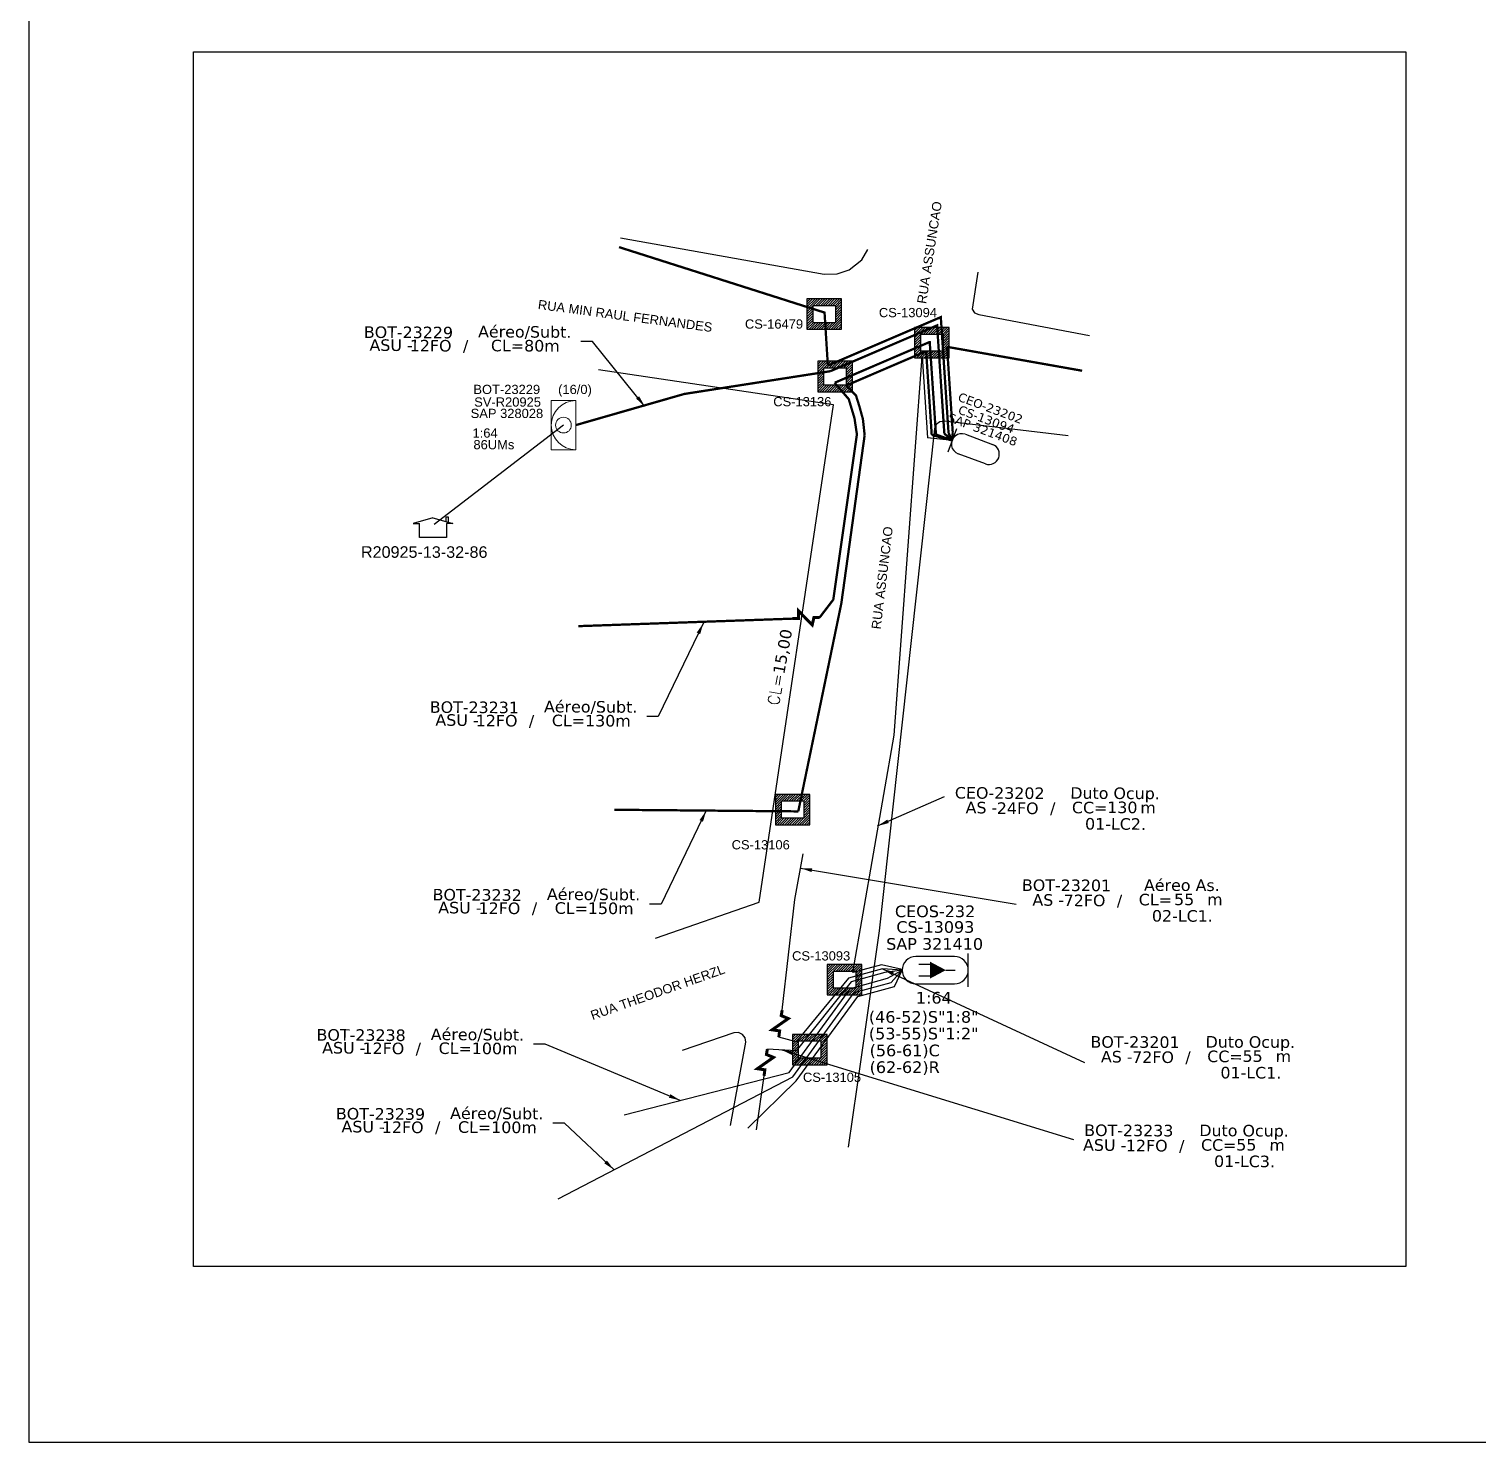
# Model space of a CAD drawing. Extents: x -89 to 5382, y -1889 to 1299.
# Drawn here: x -89.3 to 161.5, y 705 to 949.6 of the extents above; entities that cross this region are included whole.
import ezdxf
from ezdxf.enums import TextEntityAlignment as Align

# ---------------------------------------------------------------- set-up
doc = ezdxf.new("R2010")
doc.units = 0
for name, color, linetype in [('10.1-Caixas Subterrâneas', 5, 'Continuous'), ('20.4-CEOS', 1, 'Continuous'), ('20.5-CEO', 1, 'Continuous'), ('CAP a instalar', 1, 'Continuous'), ('label_cabos', 7, 'Continuous'), ('Legenda', 1, 'Continuous'), ('QUADRA', 7, 'Continuous'), ('Subida Lateral', 5, 'Continuous'), ('surveys', 7, 'Continuous')]:
    doc.layers.add(name, color=color, linetype=linetype)
for name, color, linetype, lineweight in [("20.0-LEGENDA DOS CDO'S", 1, 'Continuous', 0), ('20.1-CDO_INTERIOR', 1, 'Continuous', 0), ('20.6-CORDOALHA_SUPORTE', 7, 'Continuous', 25)]:
    doc.layers.add(name, color=color, linetype=linetype, lineweight=lineweight)
doc.layers.add('DROP DE CLIENTE', color=140, linetype='Continuous', plot=False)
doc.layers.add('EXTRA', color=50, linetype='Continuous', plot=False)
doc.styles.add('ARIAL', font='arial.ttf')
doc.styles.add('DIGICADE', font='')
doc.styles.add('ROMANS', font='romans')
doc.styles.add('siredit', font='verdana.ttf')
doc.styles.get('DIGICADE').set_extended_font_data('Arial')
doc.linetypes.add('FENCELINE1', pattern='A,0.25,-0.1,[133,ltypeshp.shx,S=0.1,R=0,X=-0.1,Y=0],-0.1,1', length=1.45)
doc.dimstyles.new('CC', dxfattribs={"dimtxt": 1, "dimasz": 2, "dimexe": 0.18, "dimexo": 0.0625, "dimgap": 0.09, "dimtad": 0, "dimdec": 0, "dimrnd": 1, "dimzin": 0, "dimdsep": 46, "dimtxsty": 'siredit', "dimblk": 'NONE', "dimcen": 0, "dimse1": 1, "dimse2": 1, "dimsd1": 1, "dimsd2": 1, "dimclrt": 7, "dimadec": 0, "dimazin": 0, "dimtfac": 1, "dimtdec": 0, "dimtofl": 0, "dimtmove": 0, "dimatfit": 3, "dimfxl": 0, "dimtolj": 1, "dimtzin": 0, "dimarcsym": 0})

# ---------------------------------------------------------------- blocks, each defined once
blk = doc.blocks.new('*U109')
at = {"layer": '20.4-CEOS', "color": 7, "style": 'siredit'}
for tag, p in [('FIBRAS_SPLITTER', (0, 0)), ('FIBRAS_TOP_C', (0, -4.13)), ('RESERVA_FINAIS', (0, -5.46))]:
    blk.add_attdef(tag, p, '', height=1.01, dxfattribs=at)
for tag, p, flags in [('ID_ATIVIDADE', (0, -6.77), 3), ('FATOR', (0, -8.09), 1), ('QTDE', (0, -9.4), 1), ('FID', (0, -10.71), 1)]:
    blk.add_attdef(tag, p, '', height=1.01, dxfattribs=dict(at, flags=flags))
blk = doc.blocks.new('*U110')
at = {"layer": '20.4-CEOS', "color": 7, "style": 'siredit'}
blk.add_attdef('FIBRAS_SPLITTER', (0, 0), '', height=1.01, dxfattribs=at)
for tag, p, flags in [('ID_ATIVIDADE', (0, -1.48), 3), ('FATOR', (0, -2.79), 1), ('QTDE', (0, -4.11), 1), ('FID', (0, -5.42), 1)]:
    blk.add_attdef(tag, p, '', height=1.01, dxfattribs=dict(at, flags=flags))
blk = doc.blocks.new('*X72')
at = {"color": 0, "linetype": 'Continuous'}
for p, q in [((-1.25, 0.34099), (-0.49099, 1.1)), ((-1.25, 0.517767), (-0.667767, 1.1)), ((-1.25, 0.694544), (-0.844544, 1.1)), ((-1.25, 0.87132), (-1.02132, 1.1)), ((-1.25, 1.048097), (-1.198097, 1.1)), ((-0.789214, 0.625), (-0.314214, 1.1)), ((-0.612437, 0.625), (-0.137437, 1.1)), ((-0.43566, 0.625), (0.03934, 1.1)), ((-0.258883, 0.625), (0.216117, 1.1)), ((-0.082107, 0.625), (0.392893, 1.1)), ((0.09467, 0.625), (0.56967, 1.1)), ((0.271447, 0.625), (0.746447, 1.1)), ((0.448223, 0.625), (0.923223, 1.1)), ((0.625, 0.625), (1.1, 1.1)), ((0.801777, 0.625), (1.25, 1.073223)), ((-1.25, 0.164214), (-0.8035, 0.610714)), ((-1.25, -0.012563), (-0.8035, 0.433937)), ((-1.25, -0.18934), (-0.8035, 0.25716)), ((-1.25, -0.366117), (-0.8035, 0.080383)), ((0.8035, 0.449947), (1.25, 0.896447)), ((0.8035, 0.27317), (1.25, 0.71967)), ((0.8035, 0.096393), (1.25, 0.542893)), ((0.8035, -0.080383), (1.25, 0.366117)), ((0.8035, -0.25716), (1.25, 0.18934)), ((0.8035, -0.433937), (1.25, 0.012563)), ((-1.25, -0.542893), (-0.8035, -0.096393)), ((-1.25, -0.71967), (-0.8035, -0.27317)), ((-1.25, -0.896447), (-0.8035, -0.449947)), ((-1.25, -1.073223), (-0.801777, -0.625)), ((-1.1, -1.1), (-0.625, -0.625)), ((-0.923223, -1.1), (-0.448223, -0.625)), ((-0.746447, -1.1), (-0.271447, -0.625)), ((-0.56967, -1.1), (-0.09467, -0.625)), ((-0.392893, -1.1), (0.082107, -0.625)), ((-0.216117, -1.1), (0.258883, -0.625)), ((-0.03934, -1.1), (0.43566, -0.625)), ((0.137437, -1.1), (0.612437, -0.625)), ((0.314214, -1.1), (0.789214, -0.625)), ((0.49099, -1.1), (1.25, -0.34099)), ((0.667767, -1.1), (1.25, -0.517767)), ((0.8035, -0.610714), (1.25, -0.164214)), ((0.844544, -1.1), (1.25, -0.694544)), ((1.02132, -1.1), (1.25, -0.87132)), ((1.198097, -1.1), (1.25, -1.048097))]:
    blk.add_line(p, q, dxfattribs=at)
blk = doc.blocks.new('MANHOLE_MQ')
at = {"color": 0, "linetype": 'Continuous'}
for p, q in [((0.00000623, 0.00000569), (-0.00000627, 0.00000569)), ((-0.00000627, 0.00000569), (-0.00000627, -0.00000531)), ((0.00000623, -0.00000531), (0.00000623, 0.00000569)), ((-0.00000404, 0.00000331), (0.00000399, 0.00000331)), ((-0.00000404, -0.00000294), (-0.00000404, 0.00000331)), ((0.00000399, 0.00000331), (0.00000399, -0.00000294)), ((0.00000399, -0.00000294), (-0.00000404, -0.00000294)), ((0.00000399, -0.00000294), (0.00000399, -0.00000294)), ((-0.00000627, -0.00000531), (0.00000623, -0.00000531))]:
    blk.add_line(p, q, dxfattribs=at)
at = {"color": 0, "linetype": 'Continuous', "xscale": 5e-06, "yscale": 5e-06, "zscale": 1e-05}
blk.add_blockref('*X72', (-0.00000002, 0.00000019), dxfattribs=at)
blk = doc.blocks.new('Inst CORD BENZINAL 4.55MM 3F (sem recursos)')
at = {"layer": '20.6-CORDOALHA_SUPORTE', "color": 0, "lineweight": 0, "style": 'ROMANS'}
blk.add_attdef('LANCE', text='', height=1, dxfattribs=at).set_placement((-0.54, -2.21), align=Align.RIGHT)
at = {"layer": '20.6-CORDOALHA_SUPORTE', "color": 0, "style": 'siredit'}
blk.add_attdef('QTDE', (-0.54, -2.21), '', height=1, rotation=359.69, dxfattribs=at)
at = {"layer": '20.6-CORDOALHA_SUPORTE', "color": 0, "lineweight": 0, "style": 'ROMANS'}
for tag, p, flags in [('FATOR', (-5.2, -4.44), 3), ('ID_ATIVIDADE', (-5.2, -6.67), 3), ('FID', (-5.2, -8.9), 1)]:
    blk.add_attdef(tag, p, '', height=1, dxfattribs=dict(at, flags=flags))
blk = doc.blocks.new('LEGENDA DOS CABOS')
at = {"layer": 'EXTRA', "color": 0, "style": 'siredit'}
for tag, p in [('ID', (4.6, 0.97)), ('XX', (9.03, 0.97))]:
    blk.add_attdef(tag, text='', height=0.48, rotation=359.69, dxfattribs=at).set_placement(p, align=Align.MIDDLE_CENTER)
at = {"layer": 'Legenda', "color": 0, "style": 'siredit'}
for tag, p in [('TIPO_CABO', (1.31, 0)), ('CABO', (4.69, -0.05)), ('/', (6.81, -0.05)), ('METROS', (10.03, -0.05))]:
    blk.add_attdef(tag, text='', height=0.8, rotation=359.69, dxfattribs=at).set_placement(p, align=Align.MIDDLE_CENTER)
blk = doc.blocks.new('_None')
blk = doc.blocks.new('Inst CB DT OCUP CFOA-SM-AS-80-TS-72')
at = {"layer": 'label_cabos', "color": 0, "style": 'siredit'}
for tag, flags, p in [('ID_ATIVIDADE', 3, (1.31, 2.67)), ('FATOR', 1, (11.56, 2.55))]:
    blk.add_attdef(tag, text='', height=1, rotation=359.69, dxfattribs=dict(at, flags=flags)).set_placement(p, align=Align.MIDDLE_CENTER)
for tag, p in [('DESTINO_CABO', (3.13, 1.26)), ('TIPO_CABO', (13.11, 1.24)), ('TIPO_CABO', (1.76, 0)), ('CABO', (4.69, -0.05)), ('/', (7.71, -0.05)), ('LANCE', (10.91, 0)), ('UND', (15.96, 0)), ('FID', (13.15, -1.41))]:
    blk.add_attdef(tag, text='', height=1, rotation=359.69, dxfattribs=at).set_placement(p, align=Align.MIDDLE_CENTER)
blk.add_attdef('QTDE', (12.43, -0.47), '', height=1, rotation=359.69, dxfattribs=at)
blk = doc.blocks.new('Inst CB AS CFOA-SM-AS-80-TS-72')
at = {"layer": 'label_cabos', "color": 0, "style": 'siredit'}
for tag, flags, p in [('ID_ATIVIDADE', 3, (1.31, 2.67)), ('FATOR', 1, (11.56, 2.55))]:
    blk.add_attdef(tag, text='', height=1, rotation=359.69, dxfattribs=dict(at, flags=flags)).set_placement(p, align=Align.MIDDLE_CENTER)
for tag, p in [('DESTINO_CABO', (3.13, 1.26)), ('TIPO_CABO', (13.11, 1.24)), ('TIPO_CABO', (1.76, 0)), ('CABO', (4.69, -0.05)), ('/', (7.71, -0.05)), ('LANCE', (10.81, 0)), ('UND', (15.96, 0)), ('FID', (13.15, -1.41))]:
    blk.add_attdef(tag, text='', height=1, rotation=359.69, dxfattribs=at).set_placement(p, align=Align.MIDDLE_CENTER)
blk.add_attdef('QTDE', (12.43, -0.47), '', height=1, rotation=359.69, dxfattribs=at)
blk = doc.blocks.new('Inst CB DT OCUP CFOA-SM-AS-80-TS-24')
at = {"layer": 'label_cabos', "color": 0, "style": 'siredit'}
for tag, flags, p in [('ID_ATIVIDADE', 3, (1.31, 2.67)), ('FATOR', 1, (11.56, 2.55))]:
    blk.add_attdef(tag, text='', height=1, rotation=359.69, dxfattribs=dict(at, flags=flags)).set_placement(p, align=Align.MIDDLE_CENTER)
for tag, p in [('DESTINO_CABO', (3.13, 1.26)), ('TIPO_CABO', (13.11, 1.24)), ('TIPO_CABO', (1.76, 0)), ('CABO', (4.69, -0.05)), ('/', (7.71, -0.05)), ('LANCE', (10.91, 0)), ('UND', (15.96, 0)), ('FID', (13.15, -1.41))]:
    blk.add_attdef(tag, text='', height=1, rotation=359.69, dxfattribs=at).set_placement(p, align=Align.MIDDLE_CENTER)
blk.add_attdef('QTDE', (12.43, -0.47), '', height=1, rotation=359.69, dxfattribs=at)
blk = doc.blocks.new('Inst CB DT OCUP CFOA-SM-ASU-120-S-12')
at = {"layer": 'label_cabos', "color": 0, "style": 'siredit'}
for tag, flags, p in [('ID_ATIVIDADE', 3, (1.31, 2.67)), ('FATOR', 1, (11.56, 2.55))]:
    blk.add_attdef(tag, text='', height=1, rotation=359.69, dxfattribs=dict(at, flags=flags)).set_placement(p, align=Align.MIDDLE_CENTER)
for tag, p in [('DESTINO_CABO', (3.13, 1.26)), ('TIPO_CABO', (13.11, 1.24)), ('TIPO_CABO', (1.26, 0)), ('CABO', (4.69, -0.05)), ('/', (7.71, -0.05)), ('LANCE', (10.91, 0)), ('UND', (15.96, 0)), ('FID', (13.15, -1.41))]:
    blk.add_attdef(tag, text='', height=1, rotation=359.69, dxfattribs=at).set_placement(p, align=Align.MIDDLE_CENTER)
blk.add_attdef('QTDE', (12.43, -0.47), '', height=1, rotation=359.69, dxfattribs=at)
blk = doc.blocks.new('SURVEY_SURVEY')
for p, q in [((0, 0.0000152), (-0.0000151, 0.0000108)), ((0, 0.0000152), (0.0000151, 0.0000108)), ((0.0000101, 0.0000159), (0.0000117, 0.0000159)), ((0.0000101, 0.0000123), (0.0000101, 0.0000159)), ((0.0000117, 0.0000159), (0.0000117, 0.0000119)), ((-0.0000151, 0.0000108), (-0.0000104, 0.0000108)), ((-0.0000103, 0), (-0.0000103, 0.0000108)), ((0.0000103, 0), (-0.0000103, 0)), ((0.0000151, 0.0000108), (0.0000103, 0.0000108)), ((0.0000103, 0.0000108), (0.0000103, 0))]:
    blk.add_line(p, q)

msp = doc.modelspace()

# ---------------------------------------------------------------- linework, layer by layer
msp.add_lwpolyline([(-89.32, 705.02), (749.25, 705.02), (749.25, 1299.02), (-89.32, 1299.02), (-89.32, 705.02)])
at = {"color": 3}
msp.add_lwpolyline([(-60.83, 945.66), (149, 945.66), (149, 735.41), (-60.83, 735.41)], close=True, dxfattribs=at)
at = {"layer": '20.1-CDO_INTERIOR', "lineweight": 18}
msp.add_lwpolyline([(1.07, 876.79), (1.07, 885.29), (5.32, 885.29), (5.32, 876.79)], close=True, dxfattribs=at)
msp.add_circle((3.19, 881.04), 1.36, dxfattribs=at)
msp.add_arc((5.32, 881.04), 4.25, 90.0276, 270.0276, dxfattribs=at)
at = {"layer": '20.4-CEOS', "color": 5}
for p, q in [((70.88, 789.09), (64.19, 789.09)), ((64.19, 784.32), (70.88, 784.32))]:
    msp.add_line(p, q, dxfattribs=at)
for points in [[(66.74, 787.65), (64.71, 787.65)], [(73.26, 783.83), (73.26, 789.58)], [(66.74, 785.67), (64.71, 785.67)], [(69.38, 786.7), (70.99, 786.7)]]:
    msp.add_lwpolyline(points, dxfattribs=at)
msp.add_lwpolyline([(69.38, 786.7, 0, 2.94, 0), (66.62, 786.7, 2.94, 2.94, 0)], format="xyseb", dxfattribs=at)
for centre, start, end in [((64.19, 786.7), 90, 270), ((70.88, 786.7), 270, 90)]:
    msp.add_arc(centre, 2.38, start, end, dxfattribs=at)
at = {"layer": '20.5-CEO', "color": 5}
for p, q in [((72.75, 879.45), (77.47, 877.7)), ((76.22, 874.33), (71.5, 876.09))]:
    msp.add_line(p, q, dxfattribs=at)
msp.add_lwpolyline([(71.19, 880.42), (69.69, 876.36)], dxfattribs=at)
for centre, start, end in [((72.12, 877.77), 69.6345, 249.6345), ((76.84, 876.02), 249.6345, 69.6345)]:
    msp.add_arc(centre, 1.79, start, end, dxfattribs=at)
at = {"layer": 'CAP a instalar', "color": 252, "linetype": 'FENCELINE1', "ltscale": 5, "const_width": 0.4}
for points in [[(48.95, 891.35), (48.38, 900.52), (12.8, 911.85)], [(66.58, 895.43), (50.13, 888.37)], [(66.57, 895.6), (67.66, 879.42)], [(65.96, 893.83), (52.17, 887.91)], [(65.96, 893.83), (66.93, 879.34)], [(69.58, 894.59), (70.57, 879.76)], [(92.97, 890.45), (69.58, 894.59)], [(50.13, 888.37), (52.57, 885.53), (53.56, 882.23), (53.98, 879.44), (49.89, 850.83), (47.51, 847.72)], [(55.32, 879.3), (55.02, 882.07), (54.4, 884.32), (53.83, 886.14), (52.17, 887.91)], [(43.83, 814.18), (51.28, 850.16), (55.32, 879.3)], [(66.93, 879.34), (70.44, 878.39)], [(67.66, 879.42), (70.44, 878.39)], [(69.84, 879.68), (70.44, 878.39)], [(5.78, 846.24), (42.82, 847.54)], [(43.83, 814.18), (12, 814.46)]]:
    msp.add_lwpolyline(points, dxfattribs=at)
at = {"layer": 'CAP a instalar', "color": 252, "linetype": 'FENCELINE1', "ltscale": 5}
msp.add_lwpolyline([(69.84, 879.68, 0.4, 0.4, 0), (68.5, 899.73, 0.4, 0.4, 0), (48.95, 891.35, 0.4, 0.4, 0)], format="xyseb", dxfattribs=at)
at = {"layer": 'CAP a instalar', "color": 1, "linetype": 'FENCELINE1', "ltscale": 5}
msp.add_lwpolyline([(69.11, 879.59, 0.4, 0.4, 0), (67.86, 898.3, 0.4, 0.4, 0), (49.37, 890.37, 0.4, 0.4, 0)], format="xyseb", dxfattribs=at)
at = {"layer": 'CAP a instalar', "color": 5, "linetype": 'FENCELINE1', "ltscale": 5}
for points in [[(53.25, 786.27), (60.44, 827.38), (65.28, 892.91)], [(65.28, 892.91), (66.22, 878.84)], [(70.44, 878.39), (66.22, 878.84)], [(61.81, 786.8), (58.26, 787.61), (53.25, 786.27)]]:
    msp.add_lwpolyline(points, dxfattribs=at)
at = {"layer": 'CAP a instalar', "color": 1, "linetype": 'FENCELINE1', "ltscale": 5, "const_width": 0.4}
for points in [[(49.37, 890.37), (24.09, 886.43)], [(24.09, 886.43), (5.32, 881.04)], [(69.11, 879.59), (70.44, 878.39)]]:
    msp.add_lwpolyline(points, dxfattribs=at)
at = {"layer": 'CAP a instalar', "color": 5, "linetype": 'FENCELINE1', "ltscale": 5, "const_width": 0.4}
msp.add_lwpolyline([(70.57, 879.76), (70.44, 878.39)], dxfattribs=at)
at = {"layer": 'CAP a instalar', "color": 7, "linetype": 'FENCELINE1', "ltscale": 5}
for points in [[(41.05, 779.78), (43.25, 798.91), (44.66, 806.85)], [(52.52, 785.3), (43.44, 774.32), (40.47, 775.12)], [(61.8, 786.7), (58.41, 786.93), (52.52, 785.3)], [(61.8, 786.7), (58.81, 786.32), (52.98, 784.7)], [(52.98, 784.7), (43.47, 772.75), (38.49, 773.05)], [(36.62, 759.08), (37.91, 768.39)]]:
    msp.add_lwpolyline(points, dxfattribs=at)
at = {"layer": 'CAP a instalar', "color": 252, "linetype": 'FENCELINE1', "ltscale": 5}
for points in [[(52.89, 783.55), (59.27, 785.29), (61.8, 786.7)], [(53.52, 782.83), (59.9, 784.57), (61.8, 786.7)], [(54.14, 782.13), (60.51, 783.87), (61.8, 786.7)], [(2.29, 747.1), (42.87, 768.26), (53.52, 782.83)], [(13.72, 761.68), (42.24, 768.98), (52.89, 783.55)], [(35.12, 759.37), (43.49, 767.56), (54.14, 782.13)]]:
    msp.add_lwpolyline(points, dxfattribs=at)
at = {"layer": 'DROP DE CLIENTE'}
msp.add_lwpolyline([(3.19, 881.04), (-19.21, 863.85)], dxfattribs=at)
at = {"layer": 'QUADRA', "color": 4}
for points in [[(13.07, 913.46), (48.32, 907.16), (50.54, 907.22), (52.62, 907.89), (54.84, 909.65), (55.89, 911.45)], [(13.07, 913.46), (48.32, 907.16), (50.54, 907.22), (52.62, 907.89), (54.84, 909.65), (55.89, 911.45)], [(74.92, 907.54), (73.91, 901.11), (74.36, 900.5), (75.08, 900.16), (94.26, 896.57)], [(74.92, 907.54), (73.91, 901.11), (74.36, 900.5), (75.08, 900.16), (94.26, 896.57)], [(19.14, 792.25), (37.07, 798.45), (49.93, 884.55), (9.25, 890.62)], [(90.57, 879.16), (69.16, 881.71), (68.35, 881.6), (67.72, 881.15), (67.4, 880.42), (57.86, 793.52), (54.71, 771.64), (52.44, 756.06)], [(90.57, 879.16), (69.16, 881.71), (68.35, 881.6), (67.72, 881.15), (67.4, 880.42), (57.86, 793.52), (54.71, 771.64), (52.44, 756.06)], [(32.13, 759.81), (34.74, 774.24), (34.65, 774.98), (34.19, 775.58), (33.46, 775.9), (32.66, 775.83), (23.73, 772.8)], [(32.13, 759.81), (34.74, 774.24), (34.65, 774.98), (34.19, 775.58), (33.46, 775.9), (32.66, 775.83), (23.73, 772.8)]]:
    msp.add_lwpolyline(points, dxfattribs=at)
at = {"layer": 'Subida Lateral', "color": 5, "const_width": 0.521}
for points in [[(42.82, 847.54), (43.88, 847.58), (43.87, 848.89), (46.24, 846.45), (46.54, 847.73), (47.51, 847.72)], [(40.47, 775.12), (40.6, 776.18), (39.31, 776.37), (42.1, 778.32), (40.88, 778.83), (41.05, 779.78)], [(37.91, 768.39), (38.05, 769.45), (36.75, 769.64), (39.54, 771.6), (38.32, 772.1), (38.49, 773.05)]]:
    msp.add_lwpolyline(points, dxfattribs=at)

# ---------------------------------------------------------------- block references
at = {"layer": '10.1-Caixas Subterrâneas', "color": 30, "xscale": 479681.3314667372, "yscale": 479681.3314667373, "zscale": 479681.3314667373}
for p, rotation in [((48.32, 900.35), 180.0000000000625), ((66.96, 895.4), 180.0000000000625), ((50.19, 889.55), 180.0000000000625), ((42.85, 814.57), 180.0000000000626), ((51.83, 785.14), 180.0000000000625), ((45.81, 773.04), 180.0000000000624)]:
    msp.add_blockref('MANHOLE_MQ', p, dxfattribs=dict(at, rotation=rotation))
at = {"layer": '20.4-CEOS', "color": 0, "lineweight": 0}
ref = msp.add_blockref('*U109', (76.16, 777.6), dxfattribs=dict(at, xscale=-2, yscale=2, zscale=2))
ref.add_attrib('FIBRAS_SPLITTER', '(46-52)S"1:8"', (56.05, 777.6), dxfattribs={"color": 7, "height": 2.0194, "style": 'siredit'})
ref.add_attrib('FIBRAS_TOP_C', '(56-61)C', (56.18, 771.79), dxfattribs={"color": 7, "height": 2.019, "style": 'siredit'})
ref.add_attrib('RESERVA_FINAIS', '(62-62)R', (56.18, 768.9), dxfattribs={"color": 7, "height": 2.019, "style": 'siredit'})
ref = msp.add_blockref('*U110', (76.16, 774.72), dxfattribs=dict(at, xscale=-2, yscale=2, zscale=2))
ref.add_attrib('FIBRAS_SPLITTER', '(53-55)S"1:2"', (56.05, 774.72), dxfattribs={"color": 7, "height": 2.0194, "style": 'siredit'})
at = {"layer": '20.6-CORDOALHA_SUPORTE', "color": 0, "lineweight": 0, "xscale": 2, "yscale": 2, "zscale": 2, "rotation": 80.01232956056134}
msp.add_blockref('Inst CORD BENZINAL 4.55MM 3F (sem recursos)', (37.23, 839.64), dxfattribs=at).add_auto_attribs({'QTDE': '15,00', 'LANCE': 'CL='})
at = {"layer": 'label_cabos', "color": 0, "lineweight": 0}
ref = msp.add_blockref('LEGENDA DOS CABOS', (-32.12, 893.84), dxfattribs=dict(at, xscale=2, yscale=2, zscale=2))
ref.add_attrib('ID', 'BOT-23229', dxfattribs={"color": 0, "height": 2, "rotation": 359.69, "style": 'siredit'}).set_placement((-23.64, 897.1), align=Align.MIDDLE_CENTER)
ref.add_attrib('CABO', '12FO', dxfattribs={"color": 0, "height": 2, "rotation": 359.69, "style": 'siredit'}).set_placement((-19.8, 894.79), align=Align.MIDDLE_CENTER)
ref.add_attrib('METROS', 'CL=80m', dxfattribs={"color": 0, "height": 2, "rotation": 359.69, "style": 'siredit'}).set_placement((-3.41, 894.79), align=Align.MIDDLE_CENTER)
ref.add_attrib('XX', 'Aéreo/Subt.', dxfattribs={"color": 0, "height": 2, "rotation": 359.69, "style": 'siredit'}).set_placement((-3.51, 897.19), align=Align.MIDDLE_CENTER)
ref.add_attrib('/', '/', dxfattribs={"color": 0, "height": 2, "rotation": 359.69, "style": 'siredit'}).set_placement((-13.74, 894.79), align=Align.MIDDLE_CENTER)
ref.add_attrib('TIPO_CABO', 'ASU -', dxfattribs={"color": 0, "height": 2, "rotation": 359.69, "style": 'siredit'}).set_placement((-26.64, 894.88), align=Align.MIDDLE_CENTER)
ref = msp.add_blockref('LEGENDA DOS CABOS', (-20.71, 828.94), dxfattribs=dict(at, xscale=2, yscale=2, zscale=2))
ref.add_attrib('ID', 'BOT-23231', dxfattribs={"color": 0, "height": 2, "rotation": 359.69, "style": 'siredit'}).set_placement((-12.23, 832.2), align=Align.MIDDLE_CENTER)
ref.add_attrib('CABO', '12FO', dxfattribs={"color": 0, "height": 2, "rotation": 359.69, "style": 'siredit'}).set_placement((-8.38, 829.89), align=Align.MIDDLE_CENTER)
ref.add_attrib('METROS', 'CL=130m', dxfattribs={"color": 0, "height": 2, "rotation": 359.69, "style": 'siredit'}).set_placement((8.01, 829.89), align=Align.MIDDLE_CENTER)
ref.add_attrib('XX', 'Aéreo/Subt.', dxfattribs={"color": 0, "height": 2, "rotation": 359.69, "style": 'siredit'}).set_placement((7.9, 832.29), align=Align.MIDDLE_CENTER)
ref.add_attrib('/', '/', dxfattribs={"color": 0, "height": 2, "rotation": 359.69, "style": 'siredit'}).set_placement((-2.33, 829.89), align=Align.MIDDLE_CENTER)
ref.add_attrib('TIPO_CABO', 'ASU -', dxfattribs={"color": 0, "height": 2, "rotation": 359.69, "style": 'siredit'}).set_placement((-15.23, 829.99), align=Align.MIDDLE_CENTER)
ref = msp.add_blockref('Inst CB DT OCUP CFOA-SM-AS-80-TS-24', (72.44, 814.84), dxfattribs=dict(at, xscale=2, yscale=2, zscale=2))
ref.add_attrib('DESTINO_CABO', 'CEO-23202', dxfattribs={"color": 0, "height": 2, "rotation": 359.69, "style": 'siredit'}).set_placement((78.7, 817.36), align=Align.MIDDLE_CENTER)
ref.add_attrib('CABO', '24FO', dxfattribs={"color": 0, "height": 2, "rotation": 359.69, "style": 'siredit'}).set_placement((81.81, 814.73), align=Align.MIDDLE_CENTER)
ref.add_attrib('TIPO_CABO', 'Duto Ocup.', dxfattribs={"color": 0, "height": 2, "rotation": 359.69, "style": 'siredit'}).set_placement((98.66, 817.33), align=Align.MIDDLE_CENTER)
ref.add_attrib('/', '/', dxfattribs={"color": 0, "height": 2, "rotation": 359.69, "style": 'siredit'}).set_placement((87.87, 814.73), align=Align.MIDDLE_CENTER)
ref.add_attrib('TIPO_CABO', 'AS - ', dxfattribs={"color": 0, "height": 2, "rotation": 359.69, "style": 'siredit'}).set_placement((75.97, 814.83), align=Align.MIDDLE_CENTER)
ref.add_attrib('FID', '01-LC2.', dxfattribs={"color": 0, "height": 2, "rotation": 359.69, "style": 'siredit'}).set_placement((98.74, 812.01), align=Align.MIDDLE_CENTER)
ref.add_attrib('LANCE', 'CC=', dxfattribs={"color": 0, "height": 2, "rotation": 359.69, "style": 'siredit'}).set_placement((94.26, 814.84), align=Align.MIDDLE_CENTER)
ref.add_attrib('QTDE', '130', (97.3, 813.89), dxfattribs={"color": 0, "height": 2, "rotation": 359.69, "style": 'siredit'})
ref.add_attrib('UND', 'm', dxfattribs={"color": 0, "height": 2, "rotation": 359.69, "style": 'siredit'}).set_placement((104.37, 814.84), align=Align.MIDDLE_CENTER)
at = {"layer": 'label_cabos'}
ref = msp.add_blockref('Inst CB AS CFOA-SM-AS-80-TS-72', (84.01, 798.86), dxfattribs=dict(at, xscale=2, yscale=2, zscale=2, rotation=0.1315642866257035))
ref.add_attrib('DESTINO_CABO', 'BOT-23201', dxfattribs={"color": 0, "height": 2, "rotation": 359.8216, "style": 'siredit'}).set_placement((90.26, 801.39), align=Align.MIDDLE_CENTER)
ref.add_attrib('TIPO_CABO', 'Aéreo As.', dxfattribs={"color": 0, "height": 2, "rotation": 359.8216, "style": 'siredit'}).set_placement((110.22, 801.41), align=Align.MIDDLE_CENTER)
ref.add_attrib('CABO', '72FO', dxfattribs={"color": 0, "height": 2, "rotation": 359.8216, "style": 'siredit'}).set_placement((93.38, 798.77), align=Align.MIDDLE_CENTER)
ref.add_attrib('/', '/', dxfattribs={"color": 0, "height": 2, "rotation": 359.8216, "style": 'siredit'}).set_placement((99.44, 798.79), align=Align.MIDDLE_CENTER)
ref.add_attrib('TIPO_CABO', 'AS - ', dxfattribs={"color": 0, "height": 2, "rotation": 359.8216, "style": 'siredit'}).set_placement((87.53, 798.85), align=Align.MIDDLE_CENTER)
ref.add_attrib('FID', '02-LC1.', dxfattribs={"color": 0, "height": 2, "rotation": 359.8216, "style": 'siredit'}).set_placement((110.31, 796.09), align=Align.MIDDLE_CENTER)
ref.add_attrib('LANCE', 'CL=', dxfattribs={"color": 0, "height": 2, "rotation": 359.8216, "style": 'siredit'}).set_placement((105.63, 798.91), align=Align.MIDDLE_CENTER)
ref.add_attrib('QTDE', '55', (108.87, 797.96), dxfattribs={"color": 0, "height": 2, "rotation": 359.8216, "style": 'siredit'})
ref.add_attrib('UND', 'm', dxfattribs={"color": 0, "height": 2, "rotation": 359.8216, "style": 'siredit'}).set_placement((115.94, 798.93), align=Align.MIDDLE_CENTER)
at = {"layer": 'label_cabos', "color": 0, "lineweight": 0}
ref = msp.add_blockref('LEGENDA DOS CABOS', (-20.22, 796.48), dxfattribs=dict(at, xscale=2, yscale=2, zscale=2))
ref.add_attrib('ID', 'BOT-23232', dxfattribs={"color": 0, "height": 2, "rotation": 359.69, "style": 'siredit'}).set_placement((-11.74, 799.73), align=Align.MIDDLE_CENTER)
ref.add_attrib('CABO', '12FO', dxfattribs={"color": 0, "height": 2, "rotation": 359.69, "style": 'siredit'}).set_placement((-7.89, 797.42), align=Align.MIDDLE_CENTER)
ref.add_attrib('METROS', 'CL=150m', dxfattribs={"color": 0, "height": 2, "rotation": 359.69, "style": 'siredit'}).set_placement((8.5, 797.42), align=Align.MIDDLE_CENTER)
ref.add_attrib('XX', 'Aéreo/Subt.', dxfattribs={"color": 0, "height": 2, "rotation": 359.69, "style": 'siredit'}).set_placement((8.4, 799.82), align=Align.MIDDLE_CENTER)
ref.add_attrib('/', '/', dxfattribs={"color": 0, "height": 2, "rotation": 359.69, "style": 'siredit'}).set_placement((-1.83, 797.42), align=Align.MIDDLE_CENTER)
ref.add_attrib('TIPO_CABO', 'ASU -', dxfattribs={"color": 0, "height": 2, "rotation": 359.69, "style": 'siredit'}).set_placement((-14.74, 797.52), align=Align.MIDDLE_CENTER)
ref = msp.add_blockref('LEGENDA DOS CABOS', (-40.31, 772.21), dxfattribs=dict(at, xscale=2, yscale=2, zscale=2))
ref.add_attrib('ID', 'BOT-23238', dxfattribs={"color": 0, "height": 2, "rotation": 359.69, "style": 'siredit'}).set_placement((-31.83, 775.47), align=Align.MIDDLE_CENTER)
ref.add_attrib('CABO', '12FO', dxfattribs={"color": 0, "height": 2, "rotation": 359.69, "style": 'siredit'}).set_placement((-27.98, 773.16), align=Align.MIDDLE_CENTER)
ref.add_attrib('METROS', 'CL=100m', dxfattribs={"color": 0, "height": 2, "rotation": 359.69, "style": 'siredit'}).set_placement((-11.59, 773.16), align=Align.MIDDLE_CENTER)
ref.add_attrib('XX', 'Aéreo/Subt.', dxfattribs={"color": 0, "height": 2, "rotation": 359.69, "style": 'siredit'}).set_placement((-11.7, 775.56), align=Align.MIDDLE_CENTER)
ref.add_attrib('/', '/', dxfattribs={"color": 0, "height": 2, "rotation": 359.69, "style": 'siredit'}).set_placement((-21.93, 773.16), align=Align.MIDDLE_CENTER)
ref.add_attrib('TIPO_CABO', 'ASU -', dxfattribs={"color": 0, "height": 2, "rotation": 359.69, "style": 'siredit'}).set_placement((-34.83, 773.26), align=Align.MIDDLE_CENTER)
at = {"layer": 'label_cabos'}
ref = msp.add_blockref('Inst CB DT OCUP CFOA-SM-AS-80-TS-72', (95.86, 771.72), dxfattribs=dict(at, xscale=2, yscale=2, zscale=2, rotation=0.1315642866257162))
ref.add_attrib('DESTINO_CABO', 'BOT-23201', dxfattribs={"color": 0, "height": 2, "rotation": 359.8216, "style": 'siredit'}).set_placement((102.12, 774.26), align=Align.MIDDLE_CENTER)
ref.add_attrib('CABO', '72FO', dxfattribs={"color": 0, "height": 2, "rotation": 359.8216, "style": 'siredit'}).set_placement((105.24, 771.64), align=Align.MIDDLE_CENTER)
ref.add_attrib('TIPO_CABO', 'Duto Ocup.', dxfattribs={"color": 0, "height": 2, "rotation": 359.8216, "style": 'siredit'}).set_placement((122.08, 774.27), align=Align.MIDDLE_CENTER)
ref.add_attrib('/', '/', dxfattribs={"color": 0, "height": 2, "rotation": 359.8216, "style": 'siredit'}).set_placement((111.29, 771.65), align=Align.MIDDLE_CENTER)
ref.add_attrib('TIPO_CABO', 'AS - ', dxfattribs={"color": 0, "height": 2, "rotation": 359.8216, "style": 'siredit'}).set_placement((99.39, 771.72), align=Align.MIDDLE_CENTER)
ref.add_attrib('FID', '01-LC1.', dxfattribs={"color": 0, "height": 2, "rotation": 359.8216, "style": 'siredit'}).set_placement((122.17, 768.95), align=Align.MIDDLE_CENTER)
ref.add_attrib('LANCE', 'CC=', dxfattribs={"color": 0, "height": 2, "rotation": 359.8216, "style": 'siredit'}).set_placement((117.68, 771.77), align=Align.MIDDLE_CENTER)
ref.add_attrib('QTDE', '55', (120.72, 770.83), dxfattribs={"color": 0, "height": 2, "rotation": 359.8216, "style": 'siredit'})
ref.add_attrib('UND', 'm', dxfattribs={"color": 0, "height": 2, "rotation": 359.8216, "style": 'siredit'}).set_placement((127.79, 771.8), align=Align.MIDDLE_CENTER)
at = {"layer": 'label_cabos', "color": 0, "lineweight": 0}
ref = msp.add_blockref('LEGENDA DOS CABOS', (-36.96, 758.56), dxfattribs=dict(at, xscale=2, yscale=2, zscale=2))
ref.add_attrib('ID', 'BOT-23239', dxfattribs={"color": 0, "height": 2, "rotation": 359.69, "style": 'siredit'}).set_placement((-28.48, 761.82), align=Align.MIDDLE_CENTER)
ref.add_attrib('CABO', '12FO', dxfattribs={"color": 0, "height": 2, "rotation": 359.69, "style": 'siredit'}).set_placement((-24.63, 759.51), align=Align.MIDDLE_CENTER)
ref.add_attrib('METROS', 'CL=100m', dxfattribs={"color": 0, "height": 2, "rotation": 359.69, "style": 'siredit'}).set_placement((-8.24, 759.51), align=Align.MIDDLE_CENTER)
ref.add_attrib('XX', 'Aéreo/Subt.', dxfattribs={"color": 0, "height": 2, "rotation": 359.69, "style": 'siredit'}).set_placement((-8.35, 761.91), align=Align.MIDDLE_CENTER)
ref.add_attrib('/', '/', dxfattribs={"color": 0, "height": 2, "rotation": 359.69, "style": 'siredit'}).set_placement((-18.58, 759.51), align=Align.MIDDLE_CENTER)
ref.add_attrib('TIPO_CABO', 'ASU -', dxfattribs={"color": 0, "height": 2, "rotation": 359.69, "style": 'siredit'}).set_placement((-31.48, 759.61), align=Align.MIDDLE_CENTER)
ref = msp.add_blockref('Inst CB DT OCUP CFOA-SM-ASU-120-S-12', (94.78, 756.44), dxfattribs=dict(at, xscale=2, yscale=2, zscale=2))
ref.add_attrib('DESTINO_CABO', 'BOT-23233', dxfattribs={"color": 0, "height": 2, "rotation": 359.69, "style": 'siredit'}).set_placement((101.04, 758.96), align=Align.MIDDLE_CENTER)
ref.add_attrib('CABO', '12FO', dxfattribs={"color": 0, "height": 2, "rotation": 359.69, "style": 'siredit'}).set_placement((104.15, 756.33), align=Align.MIDDLE_CENTER)
ref.add_attrib('TIPO_CABO', 'Duto Ocup.', dxfattribs={"color": 0, "height": 2, "rotation": 359.69, "style": 'siredit'}).set_placement((120.99, 758.93), align=Align.MIDDLE_CENTER)
ref.add_attrib('/', '/', dxfattribs={"color": 0, "height": 2, "rotation": 359.69, "style": 'siredit'}).set_placement((110.21, 756.33), align=Align.MIDDLE_CENTER)
ref.add_attrib('TIPO_CABO', 'ASU - ', dxfattribs={"color": 0, "height": 2, "rotation": 359.69, "style": 'siredit'}).set_placement((97.3, 756.43), align=Align.MIDDLE_CENTER)
ref.add_attrib('FID', '01-LC3.', dxfattribs={"color": 0, "height": 2, "rotation": 359.69, "style": 'siredit'}).set_placement((121.07, 753.61), align=Align.MIDDLE_CENTER)
ref.add_attrib('LANCE', 'CC=', dxfattribs={"color": 0, "height": 2, "rotation": 359.69, "style": 'siredit'}).set_placement((116.6, 756.44), align=Align.MIDDLE_CENTER)
ref.add_attrib('QTDE', '55', (119.63, 755.49), dxfattribs={"color": 0, "height": 2, "rotation": 359.69, "style": 'siredit'})
ref.add_attrib('UND', 'm', dxfattribs={"color": 0, "height": 2, "rotation": 359.69, "style": 'siredit'}).set_placement((126.71, 756.44), align=Align.MIDDLE_CENTER)
at = {"layer": 'surveys', "color": 255, "xscale": 225456.9796574844, "yscale": 225456.9796574844, "zscale": 225456.9796574844}
msp.add_blockref('SURVEY_SURVEY', (-19.39, 861.59), dxfattribs=at)

# ---------------------------------------------------------------- texts
at = {"style": 'ARIAL'}
msp.add_attdef('R20925-13-32-86', text='(XX/YY)', height=2, rotation=359.9671, dxfattribs=at).set_placement((-20.91, 858.07), align=Align.CENTER)
at = {"layer": '10.1-Caixas Subterrâneas', "color": 30, "style": 'ARIAL'}
for s, p in [('CS-13094', (57.78, 899.72)), ('CS-16479', (34.6, 897.74)), ('CS-13136', (39.5, 884.3)), ('CS-13106', (32.3, 807.6)), ('CS-13093', (42.76, 788.37)), ('CS-13105', (44.64, 767.36))]:
    msp.add_text(s, height=1.6, dxfattribs=at).set_placement(p)
at = {"layer": "20.0-LEGENDA DOS CDO'S", "color": 1, "style": 'ARIAL'}
for s, p in [('BOT-23229', (-12.4, 886.42)), ('  SV-R20925', (-13.5, 884.24)), (' SAP 328028', (-13.49, 882.27)), ('  1:64', (-13.79, 878.88)), ('86UMs', (-12.39, 876.86))]:
    msp.add_text(s, height=1.6, rotation=359.9724, dxfattribs=at).set_placement(p)
msp.add_text('          (16/0)', height=1.6, rotation=359.9724, dxfattribs=at).set_placement((2.08, 886.42), align=Align.CENTER)
at = {"layer": '20.4-CEOS', "color": 5, "style": 'siredit'}
msp.add_text('CEO-23202', height=1.515, rotation=339.6345, dxfattribs=at).set_placement((77.36, 884.69), align=Align.TOP_CENTER)
for s, p in [('CEOS-232', (67.51, 797.89)), ('CS-13093', (67.56, 795.18)), ('SAP 321410', (67.43, 792.25))]:
    msp.add_text(s, height=2.019, dxfattribs=at).set_placement(p, align=Align.TOP_CENTER)
at = {"layer": '20.4-CEOS', "color": 7, "style": 'siredit'}
msp.add_text('1:64', height=2.019, dxfattribs=at).set_placement((67.29, 782.93), align=Align.TOP_CENTER)
at = {"layer": '20.5-CEO', "color": 7, "style": 'siredit'}
msp.add_text('SAP 321408', height=1.521, rotation=339.6345, dxfattribs=at).set_placement((76, 880.98), align=Align.TOP_CENTER)
at = {"layer": '20.5-CEO', "color": 5, "style": 'siredit'}
msp.add_text('CS-13094', height=1.521, rotation=339.6345, dxfattribs=at).set_placement((76.66, 882.75), align=Align.TOP_CENTER)
at = {"layer": 'QUADRA', "char_height": 1.6, "attachment_point": 1, "style": 'DIGICADE'}
for s, insert, width, rotation in [('\\o\\l\\fArial|b0|i0|c0|p34;\\T1.0000000000;\\W1.0000000000;RUA ASSUNCAO', (64.37, 902.2), 18.3302, 81.156), ('\\fArial|b0|i0|c0|p34;\\W1.0000000000;\\T1.0000000000;\\o\\lRUA MIN RAUL FERNANDES', (-1.1, 902.74), 30.8726, 352.4415), ('\\o\\l\\fArial|b0|i0|c0|p34;\\T1.0000000000;\\W1.0000000000;RUA MIN RAUL FERNANDES', (-1.1, 902.74), 30.8726, 352.4415), ('RUA ASSUNCAO', (56.49, 845.82), 18.3302, 83.1375), ('\\fArial|b0|i0|c0|p34;\\W1.0000000000;\\T1.0000000000;\\o\\lRUA THEODOR HERZL', (7.69, 779.56), 24.9102, 19.4707)]:
    msp.add_mtext(s, dxfattribs=dict(at, insert=insert, width=width, rotation=rotation))

# ---------------------------------------------------------------- leaders
at = {"layer": 'label_cabos'}
for points in [[(17.29, 884.27), (8.19, 895.51), (6.19, 895.51)], [(27.42, 846.79), (19.61, 830.61), (17.61, 830.61)], [(57.55, 811.66), (69.14, 816.73)], [(27.91, 814.32), (20.1, 798.14), (18.1, 798.14)], [(44.22, 804.34), (81.54, 798.14)], [(58.41, 786.93), (93.4, 770.71)], [(23.41, 764.16), (0, 773.88), (-2, 773.88)], [(40.98, 772.9), (91.47, 757.37)], [(11.94, 752.14), (3.36, 760.23), (1.36, 760.23)]]:
    msp.add_leader(points, dimstyle='CC', override={"dimgap": 0.09, "dimtad": 0}, dxfattribs=at)

doc.saveas('drawing.dxf')
